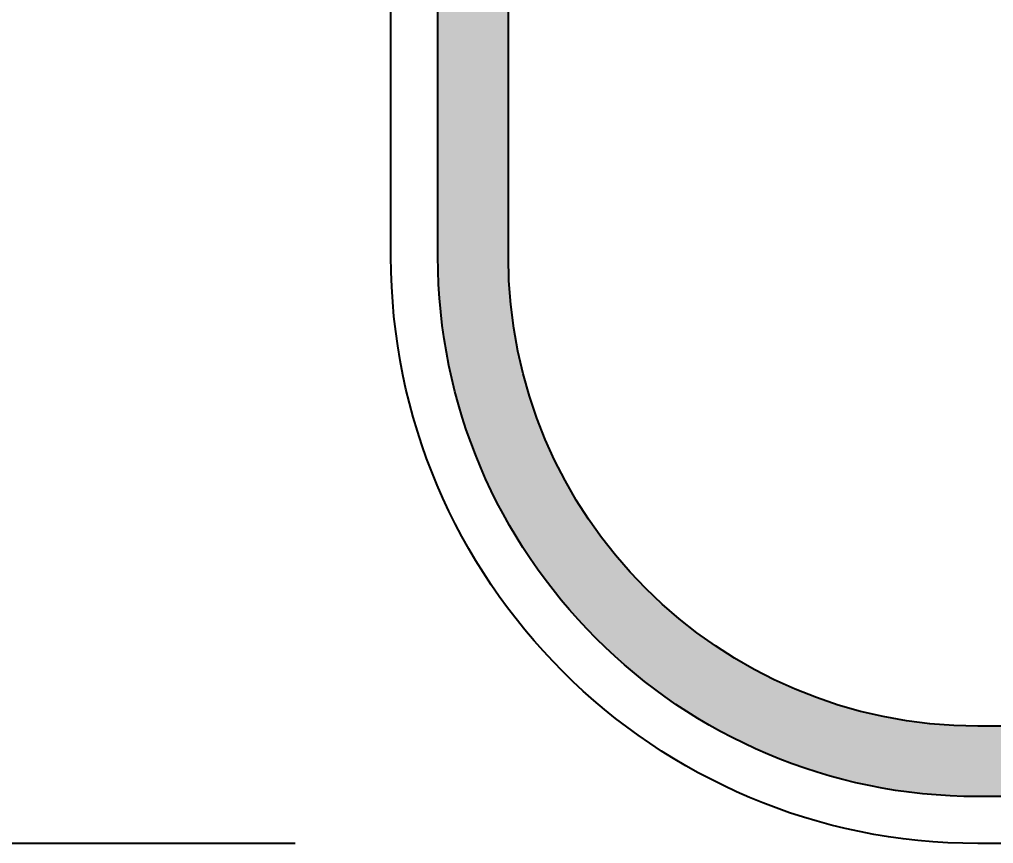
# Model space of a CAD drawing. Extents: x 0 to 420, y 0 to 297.
# Drawn here: x 152.42 to 173.17, y 141.21 to 158.76 of the extents above; entities that cross this region are included whole.
import ezdxf

# ---------------------------------------------------------------- set-up
doc = ezdxf.new("R2010")
doc.units = 0
doc.layers.get('0').update_dxf_attribs({"linetype": 'CONTINUOUS'})
doc.layers.get('DEFPOINTS').update_dxf_attribs({"linetype": 'CONTINUOUS'})
for name, color, linetype in [('L25', 1, 'CONTINUOUS'), ('L35', 3, 'CONTINUOUS'), ('T25', 1, 'CONTINUOUS')]:
    doc.layers.add(name, color=color, linetype=linetype)
doc.styles.add('ISO', font='iso3098b.shx')
doc.dimstyles.new('SIGNSDIM', dxfattribs={"dimtxt": 2.5, "dimasz": 0.2, "dimexe": 1.5, "dimexo": 2, "dimtad": 1, "dimdec": 4, "dimlfac": 10, "dimrnd": 1, "dimdsep": 46, "dimtxsty": 'ISO', "dimblk": 'SGNDIM', "dimcen": 2.5, "dimse2": 1, "dimadec": 0, "dimazin": 0, "dimtfac": 1, "dimtdec": 4, "dimtix": 1, "dimtmove": 0, "dimatfit": 3, "dimldrblk": 'SGNDIM', "dimfxl": 1, "dimtolj": 1, "dimtzin": 0, "dimarcsym": 0})

# ---------------------------------------------------------------- blocks, each defined once
blk = doc.blocks.new('SGNDIM')
for p, q in [((0, 4.5), (0, -4.5)), ((0, 0), (-1, 0))]:
    blk.add_line(p, q)
blk = doc.blocks.new('*D1')
at = {"layer": 'DEFPOINTS', "color": 0}
for p in [(159.936, 261.208), (126.59, 141.208), (159.248, 141.208)]:
    blk.add_point(p, dxfattribs=at)
at = {"layer": 'T25', "color": 0, "lineweight": -2}
for p, q in [((157.936, 261.208), (125.09, 261.208)), ((126.59, 261.008), (126.59, 141.408)), ((157.248, 141.208), (125.09, 141.208))]:
    blk.add_line(p, q, dxfattribs=at)
at = {"layer": 'T25', "color": 0, "lineweight": -2, "xscale": 0.2, "yscale": 0.2, "zscale": 0.2}
for p, rotation in [((126.59, 261.208), 90), ((126.59, 141.208), 270)]:
    blk.add_blockref('SGNDIM', p, dxfattribs=dict(at, rotation=rotation))
at = {"layer": 'T25', "color": 0, "insert": (124.715, 201.208), "char_height": 2.5, "attachment_point": 5, "rotation": 90, "style": 'ISO'}
blk.add_mtext('\\A1;1200', dxfattribs=at)
blk = doc.blocks.new('*D38')
at = {"layer": 'DEFPOINTS', "color": 0}
for p in [(162.59, 155.208), (134.59, 147.208), (162.59, 147.208)]:
    blk.add_point(p, dxfattribs=at)
at = {"layer": 'T25', "color": 0, "lineweight": -2}
blk.add_line((134.59, 155.008), (134.59, 147.408), dxfattribs=at)
at = {"layer": 'T25', "color": 0, "lineweight": -2, "xscale": 0.2, "yscale": 0.2, "zscale": 0.2}
for p, rotation in [((134.59, 155.208), 90), ((134.59, 147.208), 270)]:
    blk.add_blockref('SGNDIM', p, dxfattribs=dict(at, rotation=rotation))
at = {"layer": 'T25', "color": 0, "insert": (132.715, 151.208), "char_height": 2.5, "attachment_point": 5, "rotation": 90, "style": 'ISO'}
blk.add_mtext('\\A1;80', dxfattribs=at)
blk = doc.blocks.new('*D44')
at = {"layer": 'DEFPOINTS', "color": 0}
for p in [(170.59, 155.208), (142.59, 147.208), (170.59, 147.208)]:
    blk.add_point(p, dxfattribs=at)
at = {"layer": 'T25', "color": 0, "lineweight": -2}
blk.add_line((142.59, 155.008), (142.59, 147.408), dxfattribs=at)
at = {"layer": 'T25', "color": 0, "lineweight": -2, "xscale": 0.2, "yscale": 0.2, "zscale": 0.2}
for p, rotation in [((142.59, 155.208), 90), ((142.59, 147.208), 270)]:
    blk.add_blockref('SGNDIM', p, dxfattribs=dict(at, rotation=rotation))
at = {"layer": 'T25', "color": 0, "insert": (140.715, 151.208), "char_height": 2.5, "attachment_point": 5, "rotation": 90, "style": 'ISO'}
blk.add_mtext('\\A1;80', dxfattribs=at)
blk = doc.blocks.new('*D45')
at = {"layer": 'DEFPOINTS', "color": 0}
for p in [(156.03, 147.208), (142.59, 141.208), (160.294, 141.208)]:
    blk.add_point(p, dxfattribs=at)
at = {"layer": 'T25', "color": 0, "lineweight": -2}
for p, q in [((142.59, 147.008), (142.59, 141.408)), ((158.294, 141.208), (141.09, 141.208))]:
    blk.add_line(p, q, dxfattribs=at)
at = {"layer": 'T25', "color": 0, "lineweight": -2, "xscale": 0.2, "yscale": 0.2, "zscale": 0.2}
for p, rotation in [((142.59, 147.208), 90), ((142.59, 141.208), 270)]:
    blk.add_blockref('SGNDIM', p, dxfattribs=dict(at, rotation=rotation))
at = {"layer": 'T25', "color": 0, "insert": (140.715, 144.208), "char_height": 2.5, "attachment_point": 5, "rotation": 90, "style": 'ISO'}
blk.add_mtext('\\A1;60', dxfattribs=at)

msp = doc.modelspace()

# ---------------------------------------------------------------- hatches: boundary and pattern name
at = {"layer": 'L25'}
h = msp.add_hatch(color=256, dxfattribs=at)
edge = h.paths.add_edge_path(flags=16)
edge.add_line((162.836723, 153.707661), (162.836723, 248.707661))
edge.add_arc((172.836723, 248.707661), 10, 90, 180, ccw=False)
edge.add_line((172.836723, 258.707661), (237.836723, 258.707661))
edge.add_arc((237.836723, 248.707661), 10, 0, 90, ccw=False)
edge.add_line((247.836723, 248.707661), (247.836723, 153.707661))
edge.add_arc((237.836723, 153.707661), 10, 270, 360, ccw=False)
edge.add_line((237.836723, 143.707661), (172.836723, 143.707661))
edge.add_arc((172.836723, 153.707661), 10, 180, 270, ccw=False)
edge = h.paths.add_edge_path()
edge.add_line((161.336723, 153.707661), (161.336723, 248.707661))
edge.add_arc((172.836723, 248.707661), 11.5, 90, 180, ccw=False)
edge.add_line((172.836723, 260.207661), (237.836723, 260.207661))
edge.add_arc((237.836723, 248.707661), 11.5, 0, 90, ccw=False)
edge.add_line((249.336723, 248.707661), (249.336723, 153.707661))
edge.add_arc((237.836723, 153.707661), 11.5, 270, 360, ccw=False)
edge.add_line((237.836723, 142.207661), (172.836723, 142.207661))
edge.add_arc((172.836723, 153.707661), 11.5, 180, 270, ccw=False)

# ---------------------------------------------------------------- linework, layer by layer
for points in [[(161.336723, 153.707661), (161.336723, 248.707661, -0.414213562), (172.836723, 260.207661), (237.836723, 260.207661, -0.414213562), (249.336723, 248.707661), (249.336723, 153.707661, -0.414213562), (237.836723, 142.207661), (172.836723, 142.207661, -0.414213562)], [(162.836723, 153.707661), (162.836723, 248.707661, -0.414213562), (172.836723, 258.707661), (237.836723, 258.707661, -0.414213562), (247.836723, 248.707661), (247.836723, 153.707661, -0.414213562), (237.836723, 143.707661), (172.836723, 143.707661, -0.414213562)]]:
    msp.add_lwpolyline(points, format="xyb", close=True, dxfattribs=at)
at = {"layer": 'L35'}
msp.add_lwpolyline([(160.336723, 153.707661), (160.336723, 248.707661, -0.414213562), (172.836723, 261.207661), (237.836723, 261.207661, -0.414213562), (250.336723, 248.707661), (250.336723, 153.707661, -0.414213562), (237.836723, 141.207661), (172.836723, 141.207661, -0.414213562)], format="xyb", close=True, dxfattribs=at)

# ---------------------------------------------------------------- dimensions: what is measured, and where the dimension line sits
at = {"layer": 'T25'}
for base, p1, p2, override, picture, middle in [((126.590427, 141.207661), (159.935757, 261.207661), (159.248489, 141.207661), {"dimse2": 0}, '*D1', (124.715427, 201.207661)), ((134.590427, 147.207661), (162.590427, 155.207661), (162.590427, 147.207661), {"dimse1": 1}, '*D38', (132.715427, 151.207661)), ((142.590427, 147.207661), (170.590427, 155.207661), (170.590427, 147.207661), {"dimse1": 1}, '*D44', (140.715427, 151.207661)), ((142.590427, 141.207661), (156.030427, 147.207661), (160.294326, 141.207661), {"dimse1": 1, "dimse2": 0}, '*D45', (140.715427, 144.207661))]:
    dim = msp.add_linear_dim(base=base, p1=p1, p2=p2, angle=90, dimstyle='SIGNSDIM', override=override, dxfattribs=at)
    dim.commit()
    dim.dimension.update_dxf_attribs({"geometry": picture, "text_midpoint": middle})

doc.saveas('drawing.dxf')
